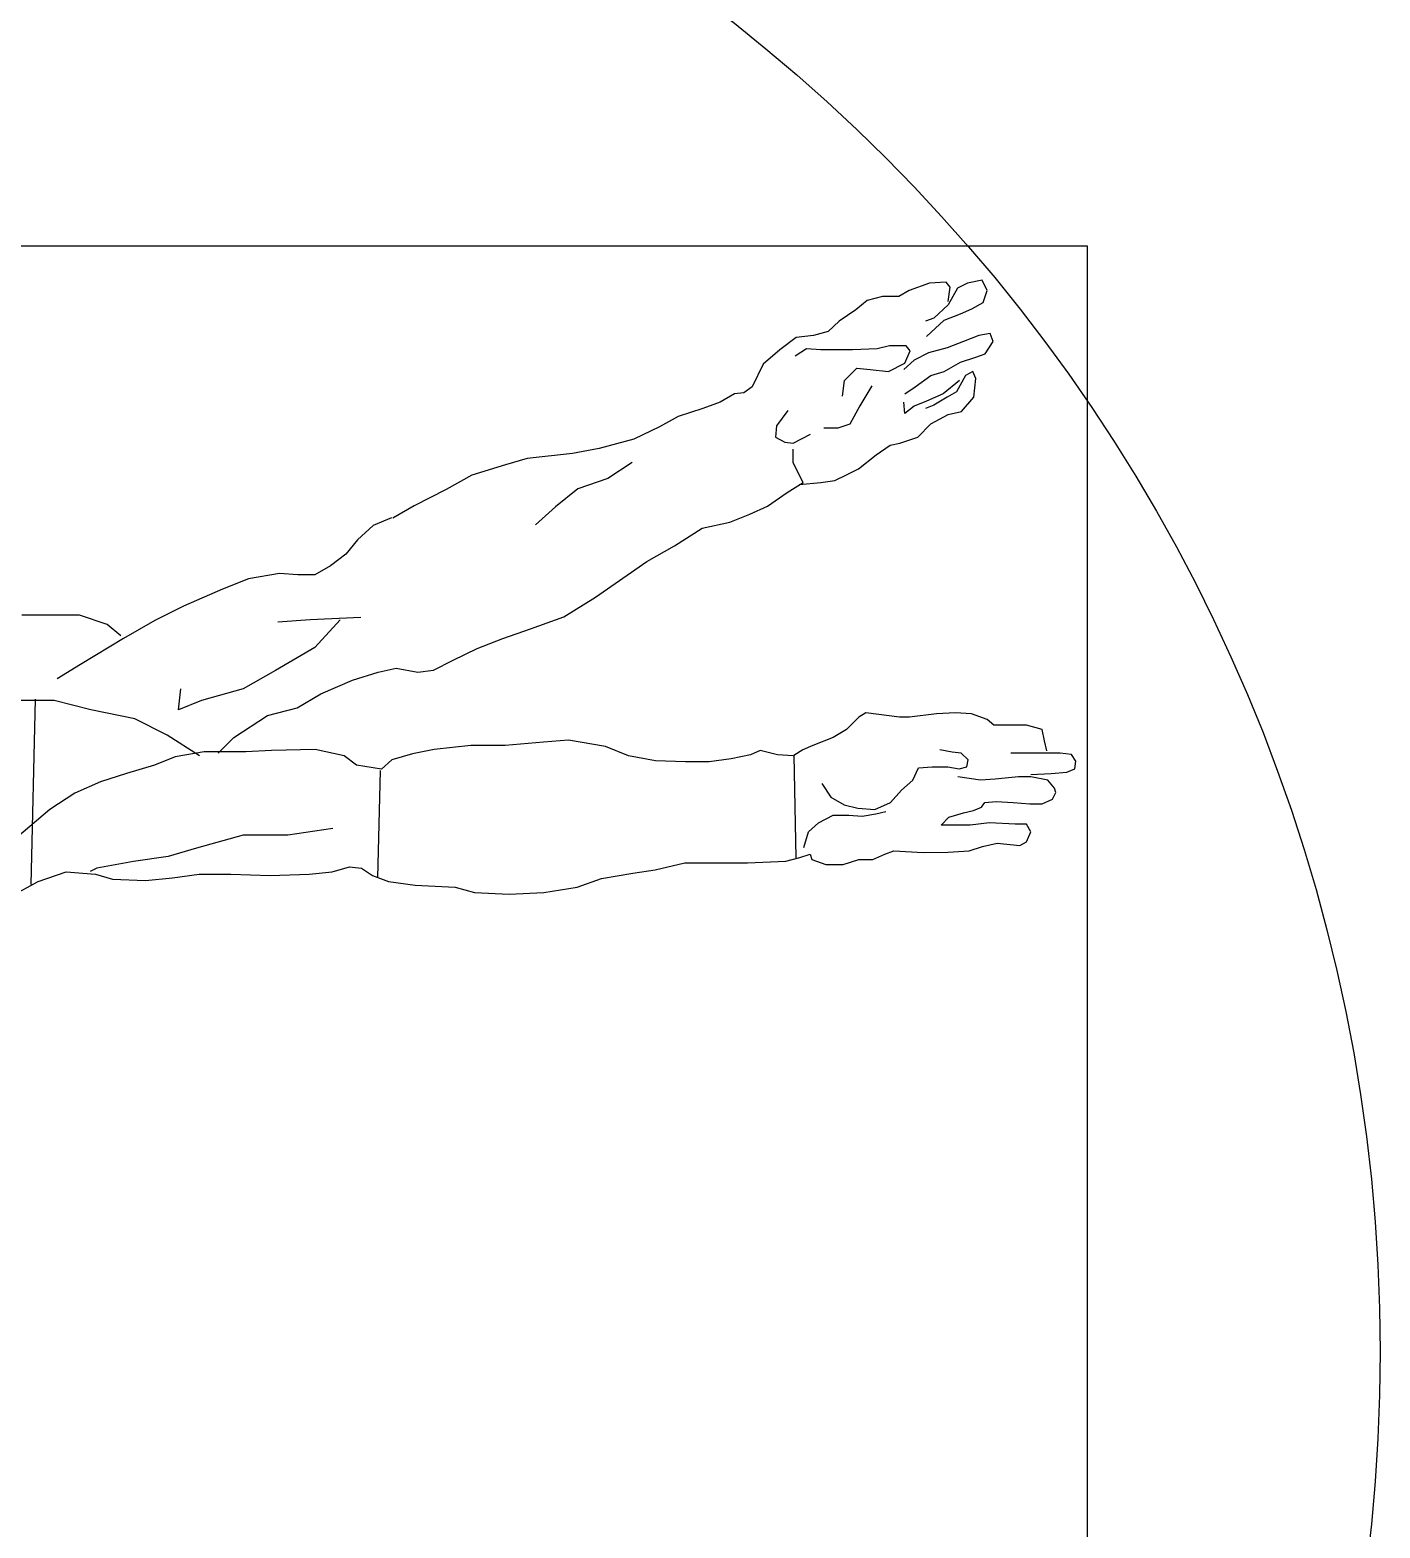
# Model space of a CAD drawing. Header units: centimetres. Extents: x 56177 to 99483, y 493 to 15482.
# Drawn here: x 56388 to 56470.3, y 3983 to 4074.2 of the extents above; entities that cross this region are included whole.
import ezdxf

# ---------------------------------------------------------------- set-up
doc = ezdxf.new("R2010")
doc.units = ezdxf.units.CM
doc.header["$MEASUREMENT"] = 0
doc.layers.add('010_BLOQUES', color=250, linetype='Continuous')

# ---------------------------------------------------------------- blocks, each defined once
blk = doc.blocks.new('A$C4852793F')
at = {"layer": '010_BLOQUES'}
for p, q in [((0.88731, 0.80545), (0.08416, 0.80545)), ((0.88731, 0.0023), (0.88731, 0.80545)), ((0.84183, 0.79478), (0.83592, 0.79271)), ((0.84656, 0.79507), (0.84183, 0.79478)), ((0.84774, 0.7936), (0.84656, 0.79507)), ((0.84715, 0.78946), (0.84774, 0.7936)), ((0.84981, 0.7933), (0.84715, 0.78858)), ((0.85277, 0.79478), (0.84981, 0.7933)), ((0.85691, 0.79566), (0.85277, 0.79478)), ((0.85838, 0.79271), (0.85691, 0.79566)), ((0.82381, 0.78976), (0.82056, 0.7871)), ((0.82824, 0.79094), (0.82381, 0.78976)), ((0.83297, 0.79094), (0.82824, 0.79094)), ((0.83592, 0.79271), (0.83297, 0.79094)), ((0.85395, 0.7874), (0.8572, 0.78917)), ((0.8572, 0.78917), (0.85838, 0.79271)), ((0.82056, 0.7871), (0.81583, 0.78385)), ((0.84302, 0.78474), (0.84065, 0.78385)), ((0.84715, 0.78858), (0.84302, 0.78474)), ((0.84597, 0.78415), (0.8507, 0.78592)), ((0.8507, 0.78592), (0.85395, 0.7874)), ((0.81258, 0.7809), (0.80844, 0.77972)), ((0.81583, 0.78385), (0.81258, 0.7809)), ((0.84095, 0.77943), (0.84597, 0.78415)), ((0.85927, 0.78031), (0.85602, 0.77972)), ((0.86016, 0.77795), (0.85927, 0.78031)), ((0.80342, 0.77913), (0.79869, 0.77559)), ((0.80637, 0.77588), (0.80312, 0.77382)), ((0.80844, 0.77972), (0.80342, 0.77913)), ((0.81051, 0.77559), (0.80637, 0.77588)), ((0.82676, 0.77588), (0.81967, 0.77559)), ((0.83031, 0.77677), (0.82676, 0.77588)), ((0.83504, 0.77677), (0.83031, 0.77677)), ((0.83622, 0.77529), (0.83504, 0.77677)), ((0.84686, 0.77618), (0.84154, 0.7747)), ((0.85159, 0.77795), (0.84686, 0.77618)), ((0.85602, 0.77972), (0.85159, 0.77795)), ((0.85779, 0.77441), (0.86016, 0.77795)), ((0.79396, 0.77146), (0.79071, 0.76496)), ((0.79869, 0.77559), (0.79396, 0.77146)), ((0.81583, 0.77559), (0.81051, 0.77559)), ((0.81967, 0.77559), (0.81583, 0.77559)), ((0.83001, 0.76939), (0.83474, 0.77175)), ((0.8374, 0.77264), (0.83445, 0.76998)), ((0.83474, 0.77175), (0.83622, 0.77529)), ((0.84154, 0.7747), (0.8374, 0.77264)), ((0.84597, 0.76939), (0.8507, 0.77205)), ((0.8507, 0.77205), (0.85513, 0.77352)), ((0.85513, 0.77352), (0.85779, 0.77441)), ((0.81731, 0.76673), (0.82085, 0.77028)), ((0.82085, 0.77028), (0.8247, 0.76998)), ((0.8247, 0.76998), (0.83001, 0.76939)), ((0.8377, 0.76496), (0.84213, 0.76821)), ((0.84213, 0.76821), (0.84597, 0.76939)), ((0.85218, 0.76821), (0.84952, 0.76349)), ((0.85425, 0.76939), (0.85218, 0.76821)), ((0.85513, 0.76732), (0.85425, 0.76939)), ((0.85454, 0.76201), (0.85513, 0.76732)), ((0.78569, 0.7629), (0.78155, 0.76053)), ((0.78835, 0.76319), (0.78569, 0.7629)), ((0.79071, 0.76496), (0.78835, 0.76319)), ((0.81672, 0.76231), (0.81731, 0.76673)), ((0.82524, 0.76525), (0.82177, 0.75946)), ((0.83474, 0.7629), (0.8377, 0.76496)), ((0.84568, 0.7629), (0.84095, 0.76083)), ((0.8504, 0.76673), (0.84568, 0.7629)), ((0.84952, 0.76349), (0.84686, 0.76201)), ((0.77653, 0.75876), (0.76944, 0.7564)), ((0.78155, 0.76053), (0.77653, 0.75876)), ((0.82177, 0.75946), (0.81887, 0.75426)), ((0.83474, 0.75729), (0.83445, 0.76053)), ((0.8374, 0.75935), (0.83474, 0.75729)), ((0.84095, 0.76083), (0.8374, 0.75935)), ((0.84302, 0.75965), (0.84065, 0.75876)), ((0.84686, 0.76201), (0.84302, 0.75965)), ((0.851, 0.75788), (0.85454, 0.76201)), ((0.76944, 0.7564), (0.76412, 0.75345)), ((0.80105, 0.75817), (0.7978, 0.75375)), ((0.81887, 0.75426), (0.81539, 0.7531)), ((0.83839, 0.75048), (0.84213, 0.75434)), ((0.84213, 0.75434), (0.84715, 0.75699)), ((0.84715, 0.75699), (0.851, 0.75788)), ((0.75673, 0.74991), (0.74668, 0.74725)), ((0.76412, 0.75345), (0.75673, 0.74991)), ((0.7978, 0.75375), (0.79751, 0.7505)), ((0.79751, 0.7505), (0.80017, 0.74902)), ((0.80253, 0.74873), (0.80756, 0.75138)), ((0.81539, 0.7531), (0.81134, 0.7531)), ((0.83327, 0.74877), (0.83839, 0.75048)), ((0.739, 0.74577), (0.726, 0.7443)), ((0.74668, 0.74725), (0.739, 0.74577)), ((0.80017, 0.74902), (0.80253, 0.74873)), ((0.80256, 0.74309), (0.80256, 0.74707)), ((0.82644, 0.74536), (0.83043, 0.7482)), ((0.83043, 0.7482), (0.83327, 0.74877)), ((0.71979, 0.74253), (0.71004, 0.73958)), ((0.726, 0.7443), (0.71979, 0.74253)), ((0.75617, 0.74318), (0.74922, 0.73856)), ((0.8054, 0.73741), (0.80256, 0.74309)), ((0.81791, 0.73968), (0.82133, 0.74139)), ((0.82133, 0.74139), (0.82644, 0.74536)), ((0.71004, 0.73958), (0.70265, 0.73544)), ((0.74922, 0.73856), (0.74053, 0.73566)), ((0.80085, 0.73457), (0.8054, 0.73741)), ((0.80426, 0.73684), (0.81052, 0.73741)), ((0.81052, 0.73741), (0.8145, 0.73798)), ((0.8145, 0.73798), (0.81791, 0.73968)), ((0.70265, 0.73544), (0.69349, 0.73072)), ((0.74053, 0.73566), (0.73416, 0.73046)), ((0.79516, 0.73059), (0.80085, 0.73457)), ((0.69349, 0.73072), (0.68729, 0.72718)), ((0.73416, 0.73046), (0.72837, 0.72525)), ((0.79004, 0.72832), (0.79516, 0.73059)), ((0.68169, 0.72507), (0.6772, 0.72095)), ((0.68693, 0.72731), (0.68169, 0.72507)), ((0.76843, 0.71923), (0.77639, 0.72434)), ((0.77639, 0.72434), (0.78436, 0.72605)), ((0.78436, 0.72605), (0.79004, 0.72832)), ((0.6772, 0.72095), (0.67383, 0.71684)), ((0.67383, 0.71684), (0.66934, 0.71348)), ((0.76047, 0.71468), (0.76843, 0.71923)), ((0.65474, 0.71123), (0.64575, 0.70974)), ((0.65998, 0.71086), (0.65474, 0.71123)), ((0.66934, 0.71348), (0.66484, 0.71086)), ((0.74568, 0.70446), (0.76047, 0.71468)), ((0.64575, 0.70974), (0.63827, 0.70675)), ((0.66484, 0.71086), (0.65998, 0.71086)), ((0.63827, 0.70675), (0.62704, 0.70188)), ((0.73658, 0.69877), (0.74568, 0.70446)), ((0.58849, 0.69925), (0.58053, 0.69925)), ((0.59712, 0.69925), (0.58849, 0.69925)), ((0.60509, 0.6966), (0.59712, 0.69925)), ((0.62704, 0.70188), (0.6188, 0.69777)), ((0.67811, 0.69858), (0.6635, 0.69792)), ((0.72691, 0.69537), (0.73658, 0.69877)), ((0.60907, 0.69328), (0.60509, 0.6966)), ((0.6188, 0.69777), (0.60982, 0.69254)), ((0.6635, 0.69792), (0.65421, 0.69726)), ((0.67213, 0.69792), (0.66483, 0.68996)), ((0.71895, 0.69253), (0.72691, 0.69537)), ((0.60982, 0.69254), (0.59747, 0.68506)), ((0.66483, 0.68996), (0.65355, 0.68333)), ((0.70473, 0.68628), (0.71156, 0.68968)), ((0.71156, 0.68968), (0.71895, 0.69253)), ((0.69904, 0.68343), (0.70473, 0.68628)), ((0.59747, 0.68506), (0.59073, 0.68094)), ((0.65355, 0.68333), (0.64425, 0.67803)), ((0.67572, 0.68059), (0.68312, 0.68287)), ((0.68312, 0.68287), (0.68824, 0.684)), ((0.68824, 0.684), (0.69449, 0.68287)), ((0.69449, 0.68287), (0.69904, 0.68343)), ((0.62567, 0.67206), (0.62633, 0.67803)), ((0.64425, 0.67803), (0.6323, 0.67471)), ((0.6598, 0.67264), (0.66662, 0.67662)), ((0.66662, 0.67662), (0.67572, 0.68059)), ((0.58982, 0.67471), (0.57986, 0.67471)), ((0.58434, 0.67513), (0.58315, 0.62181)), ((0.60044, 0.67206), (0.58982, 0.67471)), ((0.6323, 0.67471), (0.62567, 0.67206)), ((0.65127, 0.67037), (0.6598, 0.67264)), ((0.61305, 0.66941), (0.60044, 0.67206)), ((0.62235, 0.66477), (0.61305, 0.66941)), ((0.6416, 0.66412), (0.65127, 0.67037)), ((0.82149, 0.6699), (0.81793, 0.66635)), ((0.82343, 0.6712), (0.82149, 0.6699)), ((0.83314, 0.6699), (0.82343, 0.6712)), ((0.83605, 0.6699), (0.83314, 0.6699)), ((0.84382, 0.67087), (0.83605, 0.6699)), ((0.84932, 0.6712), (0.84382, 0.67087)), ((0.85385, 0.67087), (0.84932, 0.6712)), ((0.85838, 0.66926), (0.85385, 0.67087)), ((0.86032, 0.66764), (0.85838, 0.66926)), ((0.63164, 0.6588), (0.62235, 0.66477)), ((0.63705, 0.65957), (0.6416, 0.66412)), ((0.81404, 0.66408), (0.80822, 0.66182)), ((0.81793, 0.66635), (0.81404, 0.66408)), ((0.86615, 0.66764), (0.86032, 0.66764)), ((0.86971, 0.66764), (0.86615, 0.66764)), ((0.87424, 0.66635), (0.86971, 0.66764)), ((0.87489, 0.66311), (0.87424, 0.66635)), ((0.63305, 0.66), (0.6247, 0.65851)), ((0.64498, 0.66), (0.63305, 0.66)), ((0.65243, 0.66029), (0.64498, 0.66)), ((0.66496, 0.66059), (0.65243, 0.66029)), ((0.67331, 0.65881), (0.66496, 0.66059)), ((0.69299, 0.6594), (0.68702, 0.65761)), ((0.69925, 0.66059), (0.69299, 0.6594)), ((0.70981, 0.6618), (0.69925, 0.66059)), ((0.71965, 0.6618), (0.70981, 0.6618)), ((0.73068, 0.66269), (0.71965, 0.6618)), ((0.73784, 0.66329), (0.73068, 0.66269)), ((0.74857, 0.6615), (0.73784, 0.66329)), ((0.75513, 0.65882), (0.74857, 0.6615)), ((0.79301, 0.66031), (0.79032, 0.65912)), ((0.79808, 0.65912), (0.79301, 0.66031)), ((0.8053, 0.66053), (0.80271, 0.65891)), ((0.80822, 0.66182), (0.8053, 0.66053)), ((0.84835, 0.65988), (0.84479, 0.66053)), ((0.85094, 0.65956), (0.84835, 0.65988)), ((0.85288, 0.65762), (0.85094, 0.65956)), ((0.86906, 0.65956), (0.86518, 0.65956)), ((0.87424, 0.65956), (0.86906, 0.65956)), ((0.87942, 0.65956), (0.87424, 0.65956)), ((0.87553, 0.6602), (0.87489, 0.66311)), ((0.88265, 0.65923), (0.87942, 0.65956)), ((0.61873, 0.65612), (0.61068, 0.65374)), ((0.6247, 0.65851), (0.61873, 0.65612)), ((0.67688, 0.65612), (0.67331, 0.65881)), ((0.68404, 0.65493), (0.67688, 0.65612)), ((0.68702, 0.65761), (0.68404, 0.65493)), ((0.76289, 0.65733), (0.75513, 0.65882)), ((0.77154, 0.65703), (0.76289, 0.65733)), ((0.77839, 0.65703), (0.77154, 0.65703)), ((0.78466, 0.65792), (0.77839, 0.65703)), ((0.79032, 0.65912), (0.78466, 0.65792)), ((0.80255, 0.65882), (0.79808, 0.65912)), ((0.80271, 0.65891), (0.80336, 0.62949)), ((0.83702, 0.6518), (0.83864, 0.65535)), ((0.83864, 0.65535), (0.84252, 0.65568)), ((0.84252, 0.65568), (0.84705, 0.65568)), ((0.84705, 0.65568), (0.85029, 0.65503)), ((0.85029, 0.65503), (0.85256, 0.65568)), ((0.85256, 0.65568), (0.85288, 0.65762)), ((0.88395, 0.65729), (0.88265, 0.65923)), ((0.88363, 0.65503), (0.88395, 0.65729)), ((0.60323, 0.65136), (0.59577, 0.64808)), ((0.61068, 0.65374), (0.60323, 0.65136)), ((0.68366, 0.65461), (0.68291, 0.62367)), ((0.81081, 0.65083), (0.81339, 0.64695)), ((0.83378, 0.64889), (0.83702, 0.6518)), ((0.85644, 0.6518), (0.84997, 0.65277)), ((0.86065, 0.65212), (0.85644, 0.6518)), ((0.86744, 0.65277), (0.86065, 0.65212)), ((0.871, 0.65277), (0.86744, 0.65277)), ((0.871, 0.65341), (0.87683, 0.65374)), ((0.87586, 0.6518), (0.871, 0.65277)), ((0.8778, 0.64954), (0.87586, 0.6518)), ((0.87683, 0.65374), (0.88136, 0.65406)), ((0.88136, 0.65406), (0.88363, 0.65503)), ((0.59577, 0.64808), (0.58861, 0.64332)), ((0.81339, 0.64695), (0.81728, 0.64469)), ((0.83055, 0.64533), (0.83378, 0.64889)), ((0.87715, 0.6463), (0.87812, 0.64824)), ((0.87812, 0.64824), (0.8778, 0.64954)), ((0.58861, 0.64332), (0.57898, 0.63522)), ((0.81728, 0.64469), (0.82116, 0.64372)), ((0.82116, 0.64372), (0.82602, 0.64339)), ((0.82602, 0.64339), (0.83055, 0.64533)), ((0.82634, 0.6421), (0.82925, 0.64275)), ((0.84738, 0.64113), (0.85158, 0.64242)), ((0.85158, 0.64242), (0.8545, 0.64307)), ((0.8545, 0.64307), (0.85676, 0.64404)), ((0.85676, 0.64404), (0.85773, 0.64533)), ((0.85773, 0.64533), (0.86097, 0.64566)), ((0.86097, 0.64566), (0.86583, 0.64533)), ((0.86583, 0.64533), (0.87068, 0.64501)), ((0.87068, 0.64501), (0.87424, 0.64501)), ((0.87424, 0.64501), (0.87715, 0.6463)), ((0.67006, 0.63793), (0.65714, 0.63602)), ((0.80692, 0.63693), (0.80983, 0.63951)), ((0.80983, 0.63951), (0.81404, 0.64178)), ((0.81404, 0.64178), (0.81857, 0.64178)), ((0.81857, 0.64178), (0.82246, 0.64145)), ((0.82246, 0.64145), (0.82634, 0.6421)), ((0.84511, 0.63887), (0.84738, 0.64113)), ((0.85353, 0.63887), (0.84511, 0.63887)), ((0.85903, 0.63951), (0.85353, 0.63887)), ((0.86647, 0.63919), (0.85903, 0.63951)), ((0.86971, 0.63919), (0.86647, 0.63919)), ((0.871, 0.63693), (0.86971, 0.63919)), ((0.64422, 0.63602), (0.63082, 0.6322)), ((0.65714, 0.63602), (0.64422, 0.63602)), ((0.80563, 0.6324), (0.80692, 0.63693)), ((0.85709, 0.63272), (0.86129, 0.63369)), ((0.86129, 0.63369), (0.86777, 0.63305)), ((0.86777, 0.63305), (0.86971, 0.63402)), ((0.86971, 0.63402), (0.871, 0.63693)), ((0.62268, 0.62981), (0.61264, 0.62837)), ((0.63082, 0.6322), (0.62268, 0.62981)), ((0.80043, 0.62851), (0.80444, 0.62951)), ((0.80444, 0.62951), (0.80744, 0.63051)), ((0.80744, 0.63051), (0.80794, 0.62901)), ((0.82547, 0.62901), (0.82898, 0.63051)), ((0.82898, 0.63051), (0.83148, 0.63151)), ((0.83148, 0.63151), (0.83999, 0.63101)), ((0.83999, 0.63101), (0.84705, 0.63111)), ((0.84705, 0.63111), (0.8532, 0.63143)), ((0.8532, 0.63143), (0.85709, 0.63272)), ((0.58524, 0.62262), (0.59332, 0.62543)), ((0.59332, 0.62543), (0.60175, 0.62472)), ((0.60211, 0.62646), (0.60019, 0.62551)), ((0.61264, 0.62837), (0.60211, 0.62646)), ((0.66322, 0.62472), (0.66989, 0.62543)), ((0.66989, 0.62543), (0.67481, 0.62683)), ((0.67481, 0.62683), (0.67832, 0.62648)), ((0.67832, 0.62648), (0.68149, 0.62437)), ((0.74735, 0.6235), (0.75636, 0.62501)), ((0.75636, 0.62501), (0.76287, 0.62601)), ((0.76287, 0.62601), (0.77139, 0.62801)), ((0.77139, 0.62801), (0.7784, 0.62801)), ((0.7784, 0.62801), (0.78941, 0.62801)), ((0.78941, 0.62801), (0.80043, 0.62851)), ((0.80794, 0.62901), (0.81195, 0.62751)), ((0.81195, 0.62751), (0.81696, 0.62751)), ((0.81696, 0.62751), (0.82146, 0.62901)), ((0.82146, 0.62901), (0.82547, 0.62901)), ((0.57752, 0.61841), (0.58524, 0.62262)), ((0.60175, 0.62472), (0.60667, 0.62332)), ((0.60667, 0.62332), (0.61615, 0.62297)), ((0.61615, 0.62297), (0.62388, 0.62367)), ((0.62388, 0.62367), (0.63161, 0.62472)), ((0.63161, 0.62472), (0.64074, 0.62472)), ((0.64074, 0.62472), (0.65198, 0.62437)), ((0.65198, 0.62437), (0.66322, 0.62472)), ((0.68149, 0.62437), (0.68605, 0.62262)), ((0.68605, 0.62262), (0.69378, 0.62157)), ((0.69378, 0.62157), (0.70528, 0.621)), ((0.70528, 0.621), (0.71079, 0.6195)), ((0.73082, 0.6195), (0.74034, 0.621)), ((0.74034, 0.621), (0.74735, 0.6235)), ((0.71079, 0.6195), (0.72081, 0.619)), ((0.72081, 0.619), (0.73082, 0.6195))]:
    blk.add_line(p, q, dxfattribs=at)
blk.add_circle((0.48574, 0.48739), 0.48574, dxfattribs=at)

msp = doc.modelspace()

# ---------------------------------------------------------------- block references
at = {"xscale": 211.6665629085332, "yscale": 211.6665629085332, "zscale": 211.6665629085332}
msp.add_blockref('A$C4852793F', (56264.632, 3890.582), dxfattribs=at)

doc.saveas('drawing.dxf')
